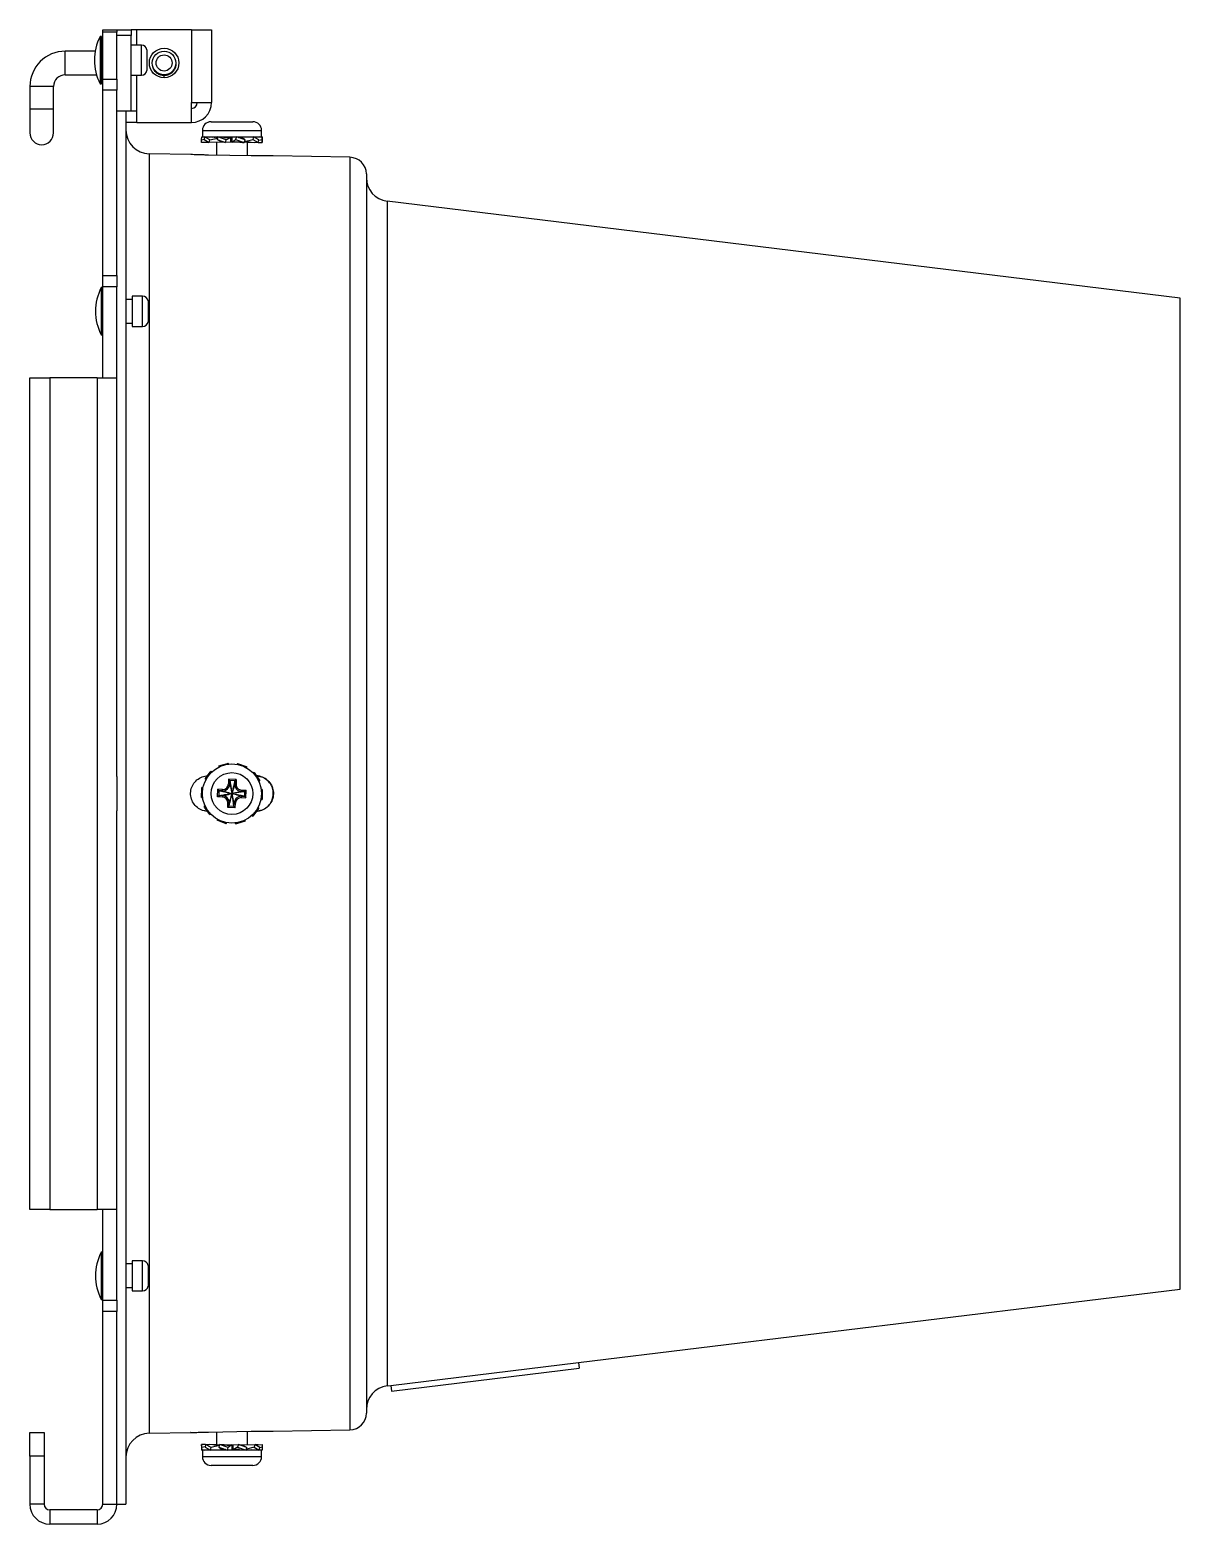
# Model space of a CAD drawing. Extents: x 8 to 113, y 0 to 87.
# Drawn here: x 64.74 to 70.82, y 32.95 to 40.86 of the extents above; entities that cross this region are included whole.
import ezdxf

# ---------------------------------------------------------------- set-up
doc = ezdxf.new("R2010")
doc.units = 0
doc.header["$MEASUREMENT"] = 0
doc.layers.add('OBJECT', color=7, linetype='CONTINUOUS')

msp = doc.modelspace()

# ---------------------------------------------------------------- linework, layer by layer
at = {"layer": 'OBJECT'}
for p, q in [((65.1183, 40.8232), (65.1107, 40.8232)), ((65.1107, 40.8232), (65.1107, 40.5732)), ((65.1183, 40.8232), (65.1183, 40.5732)), ((65.1244, 40.8582), (65.1993, 40.8582)), ((65.1244, 40.8454), (65.1244, 40.8582)), ((65.1993, 40.8454), (65.1244, 40.8454)), ((65.1244, 40.5975), (65.1244, 40.8454)), ((65.1993, 40.8582), (65.2743, 40.8582)), ((65.1993, 40.8582), (65.1993, 40.8454)), ((65.1993, 40.5975), (65.1993, 40.8454)), ((65.2743, 40.8282), (65.1993, 40.8282)), ((65.2743, 40.8582), (65.2743, 40.8282)), ((65.3043, 40.8582), (65.2743, 40.8582)), ((65.2743, 40.4282), (65.2743, 40.8282)), ((65.5948, 40.8582), (65.3043, 40.8582)), ((65.3043, 40.7782), (65.3043, 40.8582)), ((65.5948, 40.8582), (65.5948, 40.4732)), ((65.5948, 40.8582), (65.6998, 40.8582)), ((65.6998, 40.8582), (65.6998, 40.4732)), ((65.0845, 40.7457), (64.9268, 40.7457)), ((64.9268, 40.6207), (64.9268, 40.7457)), ((65.1244, 40.7607), (65.1183, 40.7607)), ((65.3293, 40.7782), (65.2743, 40.7782)), ((65.3293, 40.6182), (65.3293, 40.7782)), ((65.3588, 40.7532), (65.3588, 40.6975)), ((65.1183, 40.6357), (65.1244, 40.6357)), ((65.3588, 40.6975), (65.3588, 40.6432)), ((65.3959, 40.6507), (65.3941, 40.6507)), ((65.5051, 40.6507), (65.5027, 40.6507)), ((64.7393, 40.5582), (64.7393, 40.4382)), ((64.8643, 40.5582), (64.7393, 40.5582)), ((64.8643, 40.4382), (64.8643, 40.5582)), ((64.9268, 40.6207), (65.0916, 40.6207)), ((65.1107, 40.5732), (65.1183, 40.5732)), ((65.1183, 40.6207), (65.1244, 40.6207)), ((65.1244, 40.5975), (65.1993, 40.5975)), ((65.1244, 40.5386), (65.1244, 40.5975)), ((65.1993, 40.5975), (65.1993, 40.5386)), ((65.2743, 40.6182), (65.3293, 40.6182)), ((65.3043, 40.4282), (65.3043, 40.6182)), ((65.4311, 40.6207), (65.4493, 40.6207)), ((65.4498, 40.6162), (65.4445, 40.6172)), ((65.4498, 40.6052), (65.4498, 40.6162)), ((65.1993, 40.5386), (65.1244, 40.5386)), ((65.1244, 39.5588), (65.1244, 40.5386)), ((65.1993, 39.5588), (65.1993, 40.5386)), ((65.5948, 40.3682), (65.5948, 40.4732)), ((65.5948, 40.4732), (65.6998, 40.4732)), ((64.7393, 40.4382), (64.7393, 40.3132)), ((64.8643, 40.4382), (64.7393, 40.4382)), ((64.8643, 40.3132), (64.8643, 40.4382)), ((65.2743, 40.4282), (65.1993, 40.4282)), ((65.2473, 40.426), (65.2473, 40.4282)), ((65.2473, 40.426), (65.2473, 33.0582)), ((65.3043, 40.4282), (65.2743, 40.4282)), ((65.3043, 40.3682), (65.3043, 40.4282)), ((65.3043, 40.3682), (65.2473, 40.3682)), ((65.3043, 40.3682), (65.5948, 40.3682)), ((65.6518, 40.3264), (65.6518, 40.2924)), ((65.6518, 40.3264), (65.9647, 40.3264)), ((65.6978, 40.3724), (65.9187, 40.3724)), ((65.9187, 40.3724), (65.9188, 40.3724)), ((65.9647, 40.3264), (65.9648, 40.3264)), ((65.9648, 40.2924), (65.9648, 40.3264)), ((65.6475, 40.2768), (65.649, 40.2924)), ((65.6475, 40.2768), (65.6615, 40.2793)), ((65.6477, 40.262), (65.6475, 40.2768)), ((65.6856, 40.2632), (65.6477, 40.262)), ((65.649, 40.2924), (65.6638, 40.2918)), ((65.6518, 40.2924), (65.9647, 40.2924)), ((65.6639, 40.2924), (65.6611, 40.2776)), ((65.6611, 40.2776), (65.6878, 40.262)), ((65.6905, 40.2768), (65.6639, 40.2924)), ((65.6639, 40.2924), (65.703, 40.2903)), ((65.6689, 40.262), (65.6687, 40.2627)), ((65.6865, 40.2628), (65.6689, 40.262)), ((65.6878, 40.262), (65.6905, 40.2768)), ((65.7478, 40.2643), (65.6878, 40.262)), ((65.6905, 40.2768), (65.7318, 40.2858)), ((65.6921, 40.2909), (65.695, 40.2924)), ((65.695, 40.2924), (65.7263, 40.2907)), ((65.7257, 40.2895), (65.703, 40.2903)), ((65.7195, 40.2893), (65.7145, 40.2893)), ((65.7329, 40.2893), (65.7233, 40.2893)), ((65.7263, 40.2924), (65.7263, 40.2893)), ((65.7263, 40.2635), (65.7263, 40.1952)), ((65.7339, 40.2924), (65.7293, 40.2776)), ((65.7293, 40.2776), (65.7739, 40.262)), ((65.7541, 40.2644), (65.7293, 40.2776)), ((65.7785, 40.2768), (65.7339, 40.2924)), ((65.7339, 40.2924), (65.7445, 40.2908)), ((65.7682, 40.2895), (65.7445, 40.2908)), ((65.7475, 40.2679), (65.7475, 40.2643)), ((65.7673, 40.2643), (65.7475, 40.2643)), ((65.7663, 40.2646), (65.7541, 40.2644)), ((65.8094, 40.2893), (65.7628, 40.2893)), ((65.7739, 40.262), (65.7785, 40.2768)), ((65.8012, 40.2643), (65.7739, 40.262)), ((65.7785, 40.2768), (65.8011, 40.2893)), ((65.8506, 40.2643), (65.8011, 40.2643)), ((65.8323, 40.2924), (65.8093, 40.2893)), ((65.8094, 40.2644), (65.8276, 40.2776)), ((65.8323, 40.2924), (65.8276, 40.2776)), ((65.8276, 40.2776), (65.8732, 40.262)), ((65.8779, 40.2768), (65.8323, 40.2924)), ((65.8643, 40.2893), (65.8414, 40.2893)), ((65.8501, 40.2643), (65.8643, 40.2633)), ((65.8779, 40.2768), (65.8574, 40.2893)), ((65.9215, 40.2924), (65.864, 40.2893)), ((65.8643, 40.2851), (65.8643, 40.2893)), ((65.8643, 40.2633), (65.8732, 40.262)), ((65.8732, 40.262), (65.8779, 40.2768)), ((65.8917, 40.2643), (65.8739, 40.2643)), ((65.8748, 40.2669), (65.9185, 40.2776)), ((65.8883, 40.2642), (65.9102, 40.2636)), ((65.8903, 40.2907), (65.8903, 40.2924)), ((65.8903, 40.1924), (65.8903, 40.2643)), ((65.8914, 40.2634), (65.9287, 40.262)), ((65.902, 40.2643), (65.8949, 40.2643)), ((65.9102, 40.2636), (65.9477, 40.262)), ((65.9215, 40.2924), (65.9185, 40.2776)), ((65.9185, 40.2776), (65.9477, 40.262)), ((65.9507, 40.2768), (65.9215, 40.2924)), ((65.9527, 40.2924), (65.9245, 40.2909)), ((65.9675, 40.2924), (65.925, 40.2905)), ((65.9301, 40.2628), (65.9287, 40.262)), ((65.9477, 40.262), (65.9507, 40.2768)), ((65.9478, 40.2627), (65.9689, 40.262)), ((65.9502, 40.2743), (65.9673, 40.2776)), ((65.9527, 40.2924), (65.9528, 40.2918)), ((65.9647, 40.2924), (65.9648, 40.2924)), ((65.9675, 40.2924), (65.9673, 40.2776)), ((65.9673, 40.2776), (65.9689, 40.262)), ((65.969, 40.2768), (65.9675, 40.2924)), ((65.9689, 40.262), (65.969, 40.2768)), ((65.5901, 40.1989), (65.3701, 40.2028)), ((65.3701, 40.2028), (65.3701, 33.4337)), ((66.4328, 40.1842), (66.0265, 40.1913)), ((66.4328, 40.1842), (66.4328, 33.4522)), ((66.5193, 40.0962), (66.5193, 33.5402)), ((70.8246, 39.4396), (66.6291, 39.9521)), ((66.6291, 39.9521), (66.6291, 33.6843)), ((65.1244, 39.5588), (65.1993, 39.5588)), ((65.1244, 39.4991), (65.1244, 39.5588)), ((65.1993, 39.5588), (65.1993, 39.4991)), ((65.1244, 39.4945), (65.1168, 39.4945)), ((65.1168, 39.4945), (65.1168, 39.2445)), ((65.1244, 39.0182), (65.1244, 39.4991)), ((65.1993, 39.4991), (65.1244, 39.4991)), ((65.1993, 39.0182), (65.1993, 39.4991)), ((65.3354, 39.4495), (65.2804, 39.4495)), ((65.2804, 39.4495), (65.2804, 39.2895)), ((65.3354, 39.2895), (65.3354, 39.4495)), ((65.2804, 39.432), (65.2473, 39.432)), ((65.3649, 39.4245), (65.3649, 39.4091)), ((65.3649, 39.4091), (65.3649, 39.3145)), ((70.8246, 36.8182), (70.8246, 39.4396)), ((65.2473, 39.307), (65.2804, 39.307)), ((65.2804, 39.2895), (65.3354, 39.2895)), ((65.1168, 39.2445), (65.1244, 39.2445)), ((64.7394, 34.6182), (64.7394, 39.0182)), ((64.7394, 39.0182), (64.8443, 39.0182)), ((64.8443, 39.0182), (64.8443, 34.6182)), ((65.0944, 39.0182), (64.8443, 39.0182)), ((65.0944, 39.0182), (65.0944, 34.6182)), ((65.0944, 39.0182), (65.1993, 39.0182)), ((65.1993, 36.9092), (65.1993, 39.0182)), ((65.6659, 36.8957), (65.695, 36.9332)), ((65.695, 36.9332), (65.698, 36.9371)), ((65.695, 36.9332), (65.6991, 36.9304)), ((65.7025, 36.9335), (65.698, 36.9371)), ((65.7386, 36.9646), (65.7843, 36.9778)), ((65.7386, 36.9646), (65.7403, 36.9592)), ((65.7843, 36.9778), (65.789, 36.9792)), ((65.7843, 36.9778), (65.7859, 36.9731)), ((65.7904, 36.9737), (65.789, 36.9792)), ((65.838, 36.9776), (65.8362, 36.9722)), ((65.838, 36.9776), (65.8827, 36.9615)), ((65.8827, 36.9615), (65.8812, 36.9567)), ((65.8827, 36.9615), (65.8873, 36.9598)), ((65.8852, 36.9545), (65.8873, 36.9598)), ((65.926, 36.9297), (65.9213, 36.9264)), ((65.926, 36.9297), (65.9527, 36.8904)), ((65.1993, 36.9092), (65.1993, 36.7273)), ((65.6475, 36.7972), (65.649, 36.8447)), ((65.649, 36.8447), (65.6492, 36.8496)), ((65.649, 36.8447), (65.654, 36.8448)), ((65.6549, 36.8493), (65.6492, 36.8496)), ((65.6659, 36.8957), (65.6704, 36.8923)), ((65.7327, 36.8007), (65.734, 36.8406)), ((65.7589, 36.8398), (65.734, 36.8406)), ((65.7408, 36.8334), (65.734, 36.8406)), ((65.7587, 36.8328), (65.7589, 36.8398)), ((65.7907, 36.8938), (65.7899, 36.8688)), ((65.797, 36.8686), (65.7899, 36.8688)), ((65.8307, 36.8925), (65.7907, 36.8938)), ((65.7975, 36.8866), (65.7907, 36.8938)), ((65.7975, 36.8866), (65.797, 36.8686)), ((65.8234, 36.8857), (65.7975, 36.8866)), ((65.8234, 36.8857), (65.8228, 36.8678)), ((65.8228, 36.8678), (65.8299, 36.8675)), ((65.8234, 36.8857), (65.8307, 36.8925)), ((65.8307, 36.8925), (65.8299, 36.8675)), ((65.9527, 36.8904), (65.9487, 36.8874)), ((65.9506, 36.8832), (65.9554, 36.8863)), ((65.9527, 36.8904), (65.9554, 36.8863)), ((65.969, 36.8392), (65.9633, 36.8393)), ((65.969, 36.8392), (65.9675, 36.7917)), ((65.6475, 36.7972), (65.6532, 36.7972)), ((65.7399, 36.8075), (65.7327, 36.8007)), ((65.7576, 36.7999), (65.7327, 36.8007)), ((65.7399, 36.8075), (65.7408, 36.8334)), ((65.7579, 36.8069), (65.7399, 36.8075)), ((65.7587, 36.8328), (65.7408, 36.8334)), ((65.7579, 36.8069), (65.7576, 36.7999)), ((65.7858, 36.7439), (65.7867, 36.7689)), ((65.7937, 36.7687), (65.7867, 36.7689)), ((65.7931, 36.7507), (65.7937, 36.7687)), ((65.819, 36.7499), (65.8196, 36.7678)), ((65.8196, 36.7678), (65.8266, 36.7676)), ((65.8258, 36.7426), (65.8266, 36.7676)), ((65.8578, 36.8037), (65.8576, 36.7966)), ((65.8576, 36.7966), (65.8826, 36.7958)), ((65.8578, 36.8037), (65.8758, 36.8031)), ((65.8587, 36.8295), (65.8589, 36.8366)), ((65.8587, 36.8295), (65.8766, 36.829)), ((65.8589, 36.8366), (65.8839, 36.8358)), ((65.8758, 36.8031), (65.8766, 36.829)), ((65.8758, 36.8031), (65.8826, 36.7958)), ((65.8766, 36.829), (65.8839, 36.8358)), ((65.8826, 36.7958), (65.8839, 36.8358)), ((65.9616, 36.7871), (65.9673, 36.7868)), ((65.9675, 36.7917), (65.9625, 36.7916)), ((65.9675, 36.7917), (65.9673, 36.7868)), ((70.8246, 34.1968), (70.8246, 36.8182)), ((65.1993, 34.6182), (65.1993, 36.7273)), ((65.6659, 36.7532), (65.6611, 36.7501)), ((65.6639, 36.7461), (65.6611, 36.7501)), ((65.6639, 36.7461), (65.6679, 36.7491)), ((65.6905, 36.7068), (65.6639, 36.7461)), ((65.6905, 36.7068), (65.6952, 36.71)), ((65.7313, 36.682), (65.7293, 36.6766)), ((65.7339, 36.675), (65.7353, 36.6798)), ((65.7931, 36.7507), (65.7858, 36.7439)), ((65.8258, 36.7426), (65.7858, 36.7439)), ((65.819, 36.7499), (65.7931, 36.7507)), ((65.819, 36.7499), (65.8258, 36.7426)), ((65.9141, 36.7029), (65.9185, 36.6993)), ((65.9215, 36.7032), (65.9174, 36.7061)), ((65.9215, 36.7032), (65.9185, 36.6993)), ((65.9507, 36.7407), (65.9215, 36.7032)), ((65.9507, 36.7407), (65.9461, 36.7441)), ((65.7339, 36.675), (65.7293, 36.6766)), ((65.7785, 36.6588), (65.7339, 36.675)), ((65.7785, 36.6588), (65.7804, 36.6642)), ((65.8261, 36.6627), (65.8276, 36.6572)), ((65.8323, 36.6586), (65.8276, 36.6572)), ((65.8323, 36.6586), (65.8306, 36.6633)), ((65.8779, 36.6718), (65.8323, 36.6586)), ((65.8779, 36.6718), (65.8762, 36.6772)), ((64.8443, 34.6182), (64.7394, 34.6182)), ((64.8443, 34.6182), (65.0944, 34.6182)), ((65.1993, 34.6182), (65.0944, 34.6182)), ((65.1244, 34.1374), (65.1244, 34.6182)), ((65.1993, 34.1374), (65.1993, 34.6182)), ((65.1244, 34.392), (65.1168, 34.392)), ((65.1168, 34.392), (65.1168, 34.142)), ((65.2804, 34.3295), (65.2473, 34.3295)), ((65.3354, 34.347), (65.2804, 34.347)), ((65.2804, 34.347), (65.2804, 34.187)), ((65.3354, 34.187), (65.3354, 34.347)), ((65.3649, 34.322), (65.3649, 34.3083)), ((65.3649, 34.3083), (65.3649, 34.212)), ((65.2473, 34.2045), (65.2804, 34.2045)), ((65.2804, 34.187), (65.3354, 34.187)), ((67.6411, 33.8079), (70.8246, 34.1968)), ((65.1168, 34.142), (65.1244, 34.142)), ((65.1244, 34.1374), (65.1993, 34.1374)), ((65.1244, 34.0776), (65.1244, 34.1374)), ((65.1993, 34.0776), (65.1244, 34.0776)), ((65.1244, 33.0582), (65.1244, 34.0776)), ((65.1993, 34.1374), (65.1993, 34.0776)), ((65.1993, 33.0582), (65.1993, 34.0776)), ((66.6485, 33.6867), (67.6411, 33.8079)), ((66.6522, 33.6569), (67.6448, 33.7781)), ((67.6411, 33.8079), (67.6448, 33.7781)), ((66.6291, 33.6843), (66.6485, 33.6867)), ((66.6485, 33.6867), (66.6522, 33.6569)), ((64.7394, 33.4382), (64.8143, 33.4382)), ((64.7394, 33.3132), (64.7394, 33.4382)), ((64.8143, 33.4382), (64.8143, 33.3132)), ((65.7263, 33.4412), (65.7263, 33.3721)), ((65.8903, 33.373), (65.8903, 33.4441)), ((66.0265, 33.4451), (66.4328, 33.4522)), ((65.3701, 33.4337), (65.5901, 33.4375)), ((65.6477, 33.3745), (65.6475, 33.3596)), ((65.6475, 33.3596), (65.649, 33.344)), ((65.6492, 33.3588), (65.6477, 33.3745)), ((65.6687, 33.3738), (65.6477, 33.3745)), ((65.649, 33.344), (65.6492, 33.3588)), ((65.6664, 33.3621), (65.6492, 33.3588)), ((65.6689, 33.3745), (65.6659, 33.3596)), ((65.6659, 33.3596), (65.695, 33.344)), ((65.698, 33.3588), (65.6689, 33.3745)), ((65.7064, 33.3728), (65.6689, 33.3745)), ((65.6865, 33.3737), (65.6878, 33.3745)), ((65.7252, 33.373), (65.6878, 33.3745)), ((65.695, 33.344), (65.698, 33.3588)), ((65.7418, 33.3695), (65.698, 33.3588)), ((65.7282, 33.3722), (65.7064, 33.3728)), ((65.7145, 33.3721), (65.7216, 33.3721)), ((65.7249, 33.3721), (65.7426, 33.3721)), ((65.7433, 33.3745), (65.7386, 33.3596)), ((65.7386, 33.3596), (65.7843, 33.344)), ((65.7386, 33.3596), (65.7591, 33.3472)), ((65.789, 33.3588), (65.7433, 33.3745)), ((65.7522, 33.3732), (65.7433, 33.3745)), ((65.7664, 33.3721), (65.7522, 33.3732)), ((65.7659, 33.3721), (65.8155, 33.3721)), ((65.7843, 33.344), (65.789, 33.3588)), ((65.8072, 33.3721), (65.789, 33.3588)), ((65.8153, 33.3721), (65.8426, 33.3745)), ((65.838, 33.3596), (65.8154, 33.3472)), ((65.8426, 33.3745), (65.838, 33.3596)), ((65.838, 33.3596), (65.8827, 33.344)), ((65.8873, 33.3588), (65.8426, 33.3745)), ((65.8493, 33.3721), (65.869, 33.3721)), ((65.8502, 33.3718), (65.8625, 33.3721)), ((65.8625, 33.3721), (65.8873, 33.3588)), ((65.8687, 33.3721), (65.9287, 33.3745)), ((65.869, 33.3686), (65.869, 33.3721)), ((65.8827, 33.344), (65.8873, 33.3588)), ((65.926, 33.3596), (65.8847, 33.3506)), ((65.9287, 33.3745), (65.926, 33.3596)), ((65.926, 33.3596), (65.9527, 33.344)), ((65.9554, 33.3588), (65.9287, 33.3745)), ((65.9301, 33.3737), (65.9477, 33.3745)), ((65.9309, 33.3732), (65.9689, 33.3745)), ((65.9477, 33.3745), (65.9478, 33.3738)), ((65.9527, 33.344), (65.9554, 33.3588)), ((65.969, 33.3596), (65.9551, 33.3571)), ((65.969, 33.3596), (65.9675, 33.344)), ((65.9689, 33.3745), (65.969, 33.3596)), ((64.8143, 33.3132), (64.7394, 33.3132)), ((64.7394, 33.3132), (64.7394, 33.0582)), ((64.8143, 33.3132), (64.8143, 33.0582)), ((65.649, 33.344), (65.6915, 33.3459)), ((65.6518, 33.344), (65.6518, 33.31)), ((65.9648, 33.344), (65.6518, 33.344)), ((65.9648, 33.31), (65.6518, 33.31)), ((65.6639, 33.344), (65.6638, 33.3447)), ((65.6639, 33.344), (65.6921, 33.3456)), ((65.695, 33.344), (65.7526, 33.3471)), ((65.7263, 33.3457), (65.7263, 33.344)), ((65.7523, 33.3514), (65.7523, 33.3471)), ((65.7523, 33.3471), (65.7751, 33.3471)), ((65.7843, 33.344), (65.8073, 33.3471)), ((65.8071, 33.3471), (65.8537, 33.3471)), ((65.8484, 33.347), (65.872, 33.3456)), ((65.8827, 33.344), (65.872, 33.3456)), ((65.8836, 33.3471), (65.8932, 33.3471)), ((65.8903, 33.344), (65.8903, 33.3471)), ((65.9215, 33.344), (65.8903, 33.3457)), ((65.8908, 33.347), (65.9135, 33.3462)), ((65.8971, 33.3471), (65.902, 33.3471)), ((65.9527, 33.344), (65.9135, 33.3462)), ((65.9245, 33.3456), (65.9215, 33.344)), ((65.9675, 33.344), (65.9528, 33.3447)), ((65.9648, 33.31), (65.9648, 33.344)), ((65.9188, 33.264), (65.6978, 33.264)), ((64.8143, 33.0582), (64.7394, 33.0582)), ((65.1244, 33.0582), (65.1993, 33.0582)), ((65.1993, 33.0582), (65.2473, 33.0582)), ((64.8443, 33.0282), (64.8443, 32.9533)), ((65.0944, 33.0282), (64.8443, 33.0282)), ((65.0944, 33.0282), (65.0944, 32.9533)), ((65.0944, 32.9533), (64.8443, 32.9533))]:
    msp.add_line(p, q, dxfattribs=at)
at = {"layer": 'OBJECT', "flags": 128}
for points in [[(65.8094, 40.2644), (65.8094, 40.2706), (65.8094, 40.2769), (65.8094, 40.2893)], [(65.9336, 40.1916), (65.91, 40.192), (65.6837, 40.196)], [(65.6837, 33.4405), (65.91, 33.4444), (65.9336, 33.4448)]]:
    msp.add_lwpolyline(points, dxfattribs=at)
at = {"layer": 'OBJECT'}
for centre, radius in [((65.4493, 40.6832), 0.078), ((65.4493, 40.6832), 0.0625), ((65.4493, 40.6832), 0.0425), ((65.8083, 36.8182), 0.1565), ((65.8083, 36.8182), 0.1105)]:
    msp.add_circle(centre, radius, dxfattribs=at)
for centre, radius, start, end in [((65.352, 40.6982), 0.2717, 152.61209, 207.38791), ((64.9268, 40.5582), 0.1875, 90, 180), ((65.3293, 40.7482), 0.03, 9.59407, 90), ((65.3293, 40.6482), 0.03, 270, 350.40593), ((64.9268, 40.5582), 0.0625, 90, 180), ((65.5948, 40.4732), 0.03, 270, 360), ((65.5948, 40.4732), 0.105, 270, 360), ((65.3723, 40.3277), 0.125, 180, 269), ((65.6978, 40.3264), 0.046, 90, 180), ((65.9188, 40.3264), 0.046, 0, 90), ((64.8018, 40.3132), 0.0625, 180, 0), ((66.4313, 40.0962), 0.088, 0, 89), ((66.6443, 40.0762), 0.125, 180, 263.0356), ((65.3581, 39.3695), 0.2717, 152.61209, 207.38791), ((65.3354, 39.4195), 0.03, 9.59407, 90), ((65.3354, 39.3195), 0.03, 270, 350.40593), ((65.7599, 36.8698), 0.0371, 268.13842, 358.13842), ((65.7599, 36.8698), 0.03, 268.13842, 358.13842), ((65.8599, 36.8666), 0.0371, 178.13842, 268.13842), ((65.8599, 36.8666), 0.03, 178.13842, 268.13842), ((65.7567, 36.7699), 0.03, 358.13842, 88.13842), ((65.7567, 36.7699), 0.0371, 358.13842, 88.13842), ((65.8566, 36.7666), 0.0371, 88.13842, 178.13842), ((65.8566, 36.7666), 0.03, 88.13842, 178.13842), ((65.3581, 34.267), 0.2717, 152.61209, 207.38791), ((65.3354, 34.317), 0.03, 9.59407, 90), ((65.3354, 34.217), 0.03, 270, 350.40593), ((66.6443, 33.5602), 0.125, 96.9644, 180), ((66.4313, 33.5402), 0.088, 271, 0), ((65.3723, 33.3087), 0.125, 91, 180), ((65.6978, 33.31), 0.046, 180, 270), ((65.9188, 33.31), 0.046, 270, 0), ((64.8443, 33.0582), 0.1049, 180, 270), ((64.8443, 33.0582), 0.03, 180, 270), ((65.0944, 33.0582), 0.03, 270, 0), ((65.0944, 33.0582), 0.1049, 270, 0)]:
    msp.add_arc(centre, radius, start, end, dxfattribs=at)
for points, knots in [([(65.4513, 40.6164), (65.4447, 40.6168), (65.431, 40.6176), (65.4124, 40.6273), (65.3982, 40.6424), (65.3904, 40.6557), (65.3898, 40.6635), (65.3897, 40.6643)], [0, 0, 0, 0, 0.233276, 0.480785, 0.722938, 0.970549, 1, 1, 1, 1]), ([(65.511, 40.6783), (65.511, 40.6731), (65.5108, 40.6626), (65.5042, 40.6471), (65.4928, 40.6319), (65.4777, 40.622), (65.4626, 40.617), (65.4541, 40.6165), (65.4498, 40.6162)], [0, 0, 0, 0, 0.159149, 0.320411, 0.512186, 0.738774, 0.866464, 1, 1, 1, 1]), ([(65.7257, 40.2892), (65.7268, 40.2892), (65.7288, 40.2891), (65.7316, 40.2891), (65.7328, 40.289)], [0, 0, 0, 0, 0.5648165, 1, 1, 1, 1]), ([(65.7682, 40.2892), (65.7702, 40.2892), (65.7762, 40.2891), (65.7873, 40.2888), (65.7965, 40.2891), (65.8011, 40.2893)], [0, 0, 0, 0, 0.192759, 0.591785, 1, 1, 1, 1]), ([(65.8011, 40.2893), (65.8011, 40.2872), (65.8011, 40.283), (65.8011, 40.2747), (65.8011, 40.2685), (65.8011, 40.2643)], [0, 0, 0, 0, 0.250632, 0.501265, 1, 1, 1, 1]), ([(65.8506, 40.2643), (65.8468, 40.2644), (65.8392, 40.2645), (65.8254, 40.2648), (65.8153, 40.2645), (65.8094, 40.2644)], [0, 0, 0, 0, 0.292864, 0.585735, 1, 1, 1, 1]), ([(65.8424, 40.289), (65.8432, 40.289), (65.8485, 40.2889), (65.8534, 40.2891), (65.8574, 40.2893)], [0, 0, 0, 0, 0.164112, 1, 1, 1, 1]), ([(65.8883, 40.2644), (65.8873, 40.2644), (65.8842, 40.2645), (65.8795, 40.2648), (65.8752, 40.2647), (65.874, 40.2646)], [0, 0, 0, 0, 0.260319, 0.803659, 1, 1, 1, 1]), ([(65.6837, 40.196), (65.6759, 40.1961), (65.6577, 40.1965), (65.6308, 40.1973), (65.6075, 40.1981), (65.5923, 40.1988), (65.5908, 40.1989), (65.5901, 40.1989)], [0, 0, 0, 0, 0.157524, 0.372206, 0.586934, 0.801714, 1, 1, 1, 1]), ([(66.0265, 40.1913), (66.0268, 40.1913), (66.0281, 40.1913), (66.0197, 40.1912), (66.0017, 40.1911), (65.9754, 40.1911), (65.9513, 40.1913), (65.9372, 40.1916), (65.9336, 40.1916)], [0, 0, 0, 0, 0.068425, 0.282978, 0.497562, 0.712216, 0.926873, 1, 1, 1, 1]), ([(65.6782, 36.7249), (65.6723, 36.7254), (65.6559, 36.7267), (65.6308, 36.7385), (65.6074, 36.7603), (65.5925, 36.7888), (65.5879, 36.8207), (65.5941, 36.8522), (65.6104, 36.88), (65.635, 36.9005), (65.6591, 36.9104), (65.6739, 36.9114), (65.6783, 36.9117)], [0, 0, 0, 0, 0.062467, 0.173902, 0.285361, 0.396846, 0.508315, 0.619747, 0.731179, 0.842652, 0.954136, 1, 1, 1, 1]), ([(65.797, 36.8686), (65.797, 36.8683), (65.7972, 36.8675), (65.7979, 36.8644), (65.7989, 36.8601), (65.8022, 36.845), (65.8055, 36.8306), (65.8083, 36.8182)], [0, 0, 0, 0, 0.066601, 0.139927, 0.228071, 0.335829, 1, 1, 1, 1]), ([(65.7975, 36.8866), (65.7976, 36.8863), (65.7977, 36.8857), (65.798, 36.8836), (65.7989, 36.8781), (65.8023, 36.856), (65.8057, 36.8348), (65.8083, 36.8182)], [0, 0, 0, 0, 0.0354451, 0.0747114, 0.1207755, 0.3143512, 1, 1, 1, 1]), ([(65.8234, 36.8857), (65.8234, 36.8854), (65.8232, 36.8848), (65.8228, 36.8828), (65.8215, 36.8774), (65.8167, 36.8556), (65.8119, 36.8346), (65.8083, 36.8182)], [0, 0, 0, 0, 0.035443, 0.074712, 0.120774, 0.314352, 1, 1, 1, 1]), ([(65.8228, 36.8678), (65.8227, 36.8674), (65.8225, 36.8667), (65.8216, 36.8636), (65.8204, 36.8594), (65.816, 36.8446), (65.8119, 36.8304), (65.8083, 36.8182)], [0, 0, 0, 0, 0.066602, 0.139929, 0.228069, 0.335827, 1, 1, 1, 1]), ([(65.9336, 36.9122), (65.9439, 36.9112), (65.9648, 36.9092), (65.9928, 36.8934), (66.0144, 36.8698), (66.0269, 36.8401), (66.0289, 36.808), (66.0201, 36.777), (66.0016, 36.7507), (65.9755, 36.7321), (65.9513, 36.7248), (65.9372, 36.7243), (65.9336, 36.7242)], [0, 0, 0, 0, 0.1045636, 0.2119024, 0.3192652, 0.4266481, 0.5340033, 0.6413275, 0.7486678, 0.8560432, 0.9634202, 1, 1, 1, 1]), ([(65.9385, 36.7251), (65.9456, 36.7257), (65.9632, 36.7273), (65.9889, 36.7407), (66.0114, 36.7634), (66.0251, 36.7926), (66.0284, 36.8246), (66.0209, 36.8559), (66.0034, 36.883), (65.9781, 36.9025), (65.9548, 36.9109), (65.9412, 36.9116), (65.9381, 36.9118)], [0, 0, 0, 0, 0.075026, 0.186563, 0.2981356, 0.4097342, 0.5213065, 0.6328429, 0.7443891, 0.8559732, 0.967567, 1, 1, 1, 1]), ([(65.7399, 36.8075), (65.7402, 36.8075), (65.7408, 36.8076), (65.7428, 36.8079), (65.7484, 36.8088), (65.7704, 36.8123), (65.7917, 36.8156), (65.8083, 36.8182)], [0, 0, 0, 0, 0.035449, 0.074712, 0.120773, 0.314358, 1, 1, 1, 1]), ([(65.7408, 36.8334), (65.7411, 36.8333), (65.7416, 36.8332), (65.7436, 36.8327), (65.7491, 36.8315), (65.7709, 36.8266), (65.7919, 36.8219), (65.8083, 36.8182)], [0, 0, 0, 0, 0.035445, 0.074713, 0.120778, 0.314346, 1, 1, 1, 1]), ([(65.7579, 36.8069), (65.7582, 36.807), (65.759, 36.8072), (65.7621, 36.8079), (65.7664, 36.8088), (65.7815, 36.8122), (65.7959, 36.8154), (65.8083, 36.8182)], [0, 0, 0, 0, 0.066604, 0.139934, 0.228077, 0.335822, 1, 1, 1, 1]), ([(65.7587, 36.8328), (65.7591, 36.8327), (65.7598, 36.8325), (65.7629, 36.8316), (65.7671, 36.8303), (65.7819, 36.826), (65.7961, 36.8218), (65.8083, 36.8182)], [0, 0, 0, 0, 0.0666038, 0.1399235, 0.2280727, 0.3358267, 1, 1, 1, 1]), ([(65.7931, 36.7507), (65.7932, 36.751), (65.7933, 36.7516), (65.7938, 36.7536), (65.795, 36.7591), (65.7999, 36.7809), (65.8046, 36.8019), (65.8083, 36.8182)], [0, 0, 0, 0, 0.0354462, 0.0747098, 0.1207757, 0.3143532, 1, 1, 1, 1]), ([(65.8083, 36.8182), (65.8047, 36.806), (65.8005, 36.7919), (65.7962, 36.777), (65.7949, 36.7728), (65.794, 36.7698), (65.7938, 36.769), (65.7937, 36.7687)], [0, 0, 0, 0, 0.664169, 0.771928, 0.860068, 0.933396, 1, 1, 1, 1]), ([(65.8587, 36.8295), (65.8583, 36.8295), (65.8575, 36.8293), (65.8544, 36.8286), (65.8501, 36.8276), (65.8351, 36.8242), (65.8207, 36.821), (65.8083, 36.8182)], [0, 0, 0, 0, 0.0666029, 0.1399199, 0.2280626, 0.3358246, 1, 1, 1, 1]), ([(65.8766, 36.829), (65.8763, 36.8289), (65.8757, 36.8288), (65.8737, 36.8285), (65.8682, 36.8276), (65.8461, 36.8242), (65.8248, 36.8208), (65.8083, 36.8182)], [0, 0, 0, 0, 0.035442, 0.074716, 0.120777, 0.314345, 1, 1, 1, 1]), ([(65.8578, 36.8037), (65.8575, 36.8038), (65.8567, 36.804), (65.8537, 36.8049), (65.8494, 36.8061), (65.8346, 36.8105), (65.8205, 36.8146), (65.8083, 36.8182)], [0, 0, 0, 0, 0.066604, 0.139925, 0.228073, 0.335828, 1, 1, 1, 1]), ([(65.8758, 36.8031), (65.8755, 36.8031), (65.8749, 36.8033), (65.8729, 36.8037), (65.8674, 36.8049), (65.8456, 36.8098), (65.8246, 36.8145), (65.8083, 36.8182)], [0, 0, 0, 0, 0.035445, 0.074712, 0.120766, 0.314348, 1, 1, 1, 1]), ([(65.8196, 36.7678), (65.8195, 36.7682), (65.8193, 36.7689), (65.8186, 36.772), (65.8177, 36.7763), (65.8143, 36.7914), (65.8111, 36.8058), (65.8083, 36.8182)], [0, 0, 0, 0, 0.066601, 0.139927, 0.228071, 0.335829, 1, 1, 1, 1]), ([(65.819, 36.7499), (65.819, 36.7502), (65.8189, 36.7508), (65.8185, 36.7528), (65.8177, 36.7583), (65.8142, 36.7804), (65.8109, 36.8017), (65.8083, 36.8182)], [0, 0, 0, 0, 0.035445, 0.074711, 0.120775, 0.314351, 1, 1, 1, 1]), ([(65.5901, 33.4375), (65.5899, 33.4375), (65.5882, 33.4375), (65.5948, 33.4378), (65.6102, 33.4384), (65.635, 33.4393), (65.6608, 33.44), (65.6775, 33.4404), (65.6837, 33.4405)], [0, 0, 0, 0, 0.01645, 0.231011, 0.445573, 0.660213, 0.874874, 1, 1, 1, 1]), ([(65.9336, 33.4448), (65.9439, 33.445), (65.9647, 33.4453), (65.9929, 33.4454), (66.0141, 33.4453), (66.0264, 33.4452), (66.0264, 33.4452), (66.0265, 33.4452)], [0, 0, 0, 0, 0.2092217, 0.4239955, 0.6388182, 0.8536801, 1, 1, 1, 1]), ([(65.7282, 33.372), (65.7292, 33.372), (65.7323, 33.3719), (65.7371, 33.3717), (65.7414, 33.3718), (65.7425, 33.3718)], [0, 0, 0, 0, 0.260329, 0.8036895, 1, 1, 1, 1]), ([(65.7659, 33.3721), (65.7697, 33.3721), (65.7774, 33.3719), (65.7912, 33.3716), (65.8013, 33.3719), (65.8072, 33.3721)], [0, 0, 0, 0, 0.292864, 0.585708, 1, 1, 1, 1]), ([(65.8072, 33.3721), (65.8072, 33.37), (65.8072, 33.3658), (65.8072, 33.3575), (65.8072, 33.3513), (65.8071, 33.3471)], [0, 0, 0, 0, 0.2506647, 0.501353, 1, 1, 1, 1]), ([(65.8154, 33.3472), (65.8154, 33.3493), (65.8155, 33.3534), (65.8155, 33.3618), (65.8155, 33.368), (65.8155, 33.3721)], [0, 0, 0, 0, 0.250641, 0.501259, 1, 1, 1, 1]), ([(65.7742, 33.3475), (65.7733, 33.3475), (65.768, 33.3475), (65.7632, 33.3474), (65.7591, 33.3472)], [0, 0, 0, 0, 0.164167, 1, 1, 1, 1]), ([(65.8484, 33.3472), (65.8464, 33.3473), (65.8403, 33.3474), (65.8292, 33.3476), (65.8201, 33.3473), (65.8154, 33.3472)], [0, 0, 0, 0, 0.192734, 0.591805, 1, 1, 1, 1]), ([(65.8908, 33.3472), (65.8897, 33.3473), (65.8877, 33.3473), (65.8849, 33.3474), (65.8837, 33.3474)], [0, 0, 0, 0, 0.564846, 1, 1, 1, 1])]:
    msp.add_open_spline(points, degree=3, knots=knots, dxfattribs=at)

doc.saveas('drawing.dxf')
